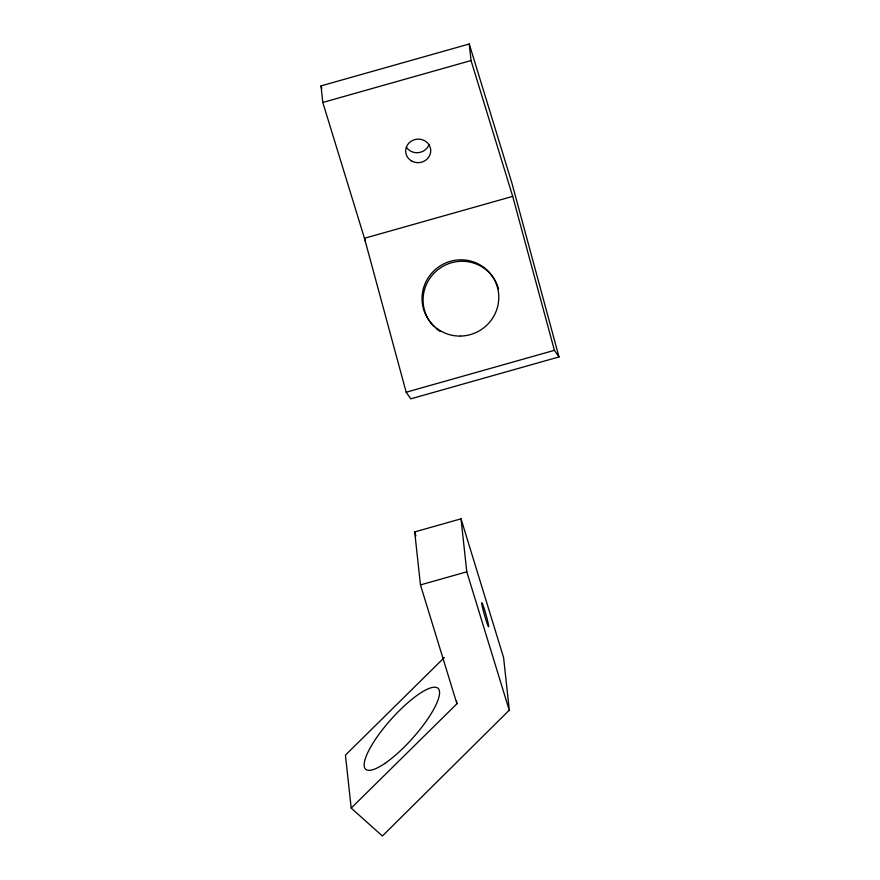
<?xml version="1.0" encoding="UTF-8"?>
<svg xmlns="http://www.w3.org/2000/svg" width="880" height="880" viewBox="0 0 880 880"><rect width="100%" height="100%" fill="white"/><g stroke="black" fill="none" stroke-linecap="round" stroke-linejoin="round"><path stroke-width="1.32" d="M444.378 657.492L345.444 755.117L351.197 808.093L382.404 836L509.234 710.204M351.197 808.093L456.918 703.769L456.632 701.052M365.365 241.23L322.795 102.465L321.002 85.899L469.238 44L511.808 182.765L558.998 356.939L410.762 398.838L406.175 392.227L364.463 238.282L512.699 196.383L554.411 350.328L558.998 356.939M322.795 102.465L471.042 60.555L469.238 44M406.175 392.227L554.411 350.328M456.918 703.769L420.464 584.903L414.7 531.927L461.032 518.826L503.591 657.591L509.355 710.578L466.785 571.813L461.032 518.826M420.464 584.903L466.785 571.813M471.042 60.555L512.699 196.383M321.002 85.899L321.805 88.528M414.7 531.927L415.91 535.843M428.978 144.639A12.54 11.77 -6.2 0 1 418.44 152.658A12.54 11.77 -6.2 0 1 406.384 147.169M494.67 279.807A38.588 37.917 -34.7 0 1 498.498 288.937M440.143 331.474A38.588 37.917 -34.7 0 1 436.139 328.493M434.313 326.821A38.588 37.917 -34.7 0 1 437.591 269.94A38.588 37.917 -34.7 0 1 494.032 278.751M412.126 161.271A12.54 11.77 -6.2 0 0 430.727 150.524A12.54 11.77 -6.2 0 0 411.741 140.888A12.54 11.77 -6.2 0 0 412.126 161.271M460.427 336.072A38.588 37.917 -34.7 0 0 493.647 278.333A38.588 37.917 -34.7 0 0 427.196 279.422A38.588 37.917 -34.7 0 0 460.427 336.072M482.427 607.09A12.54 0.77 74.2 0 0 488.422 626.615A12.54 0.77 74.2 0 0 484.726 610.401A12.54 0.77 74.2 0 0 482.427 607.09M384.791 763.477A54.263 14.311 -48.2 0 0 439.516 691.614A54.263 14.311 -48.2 0 0 381.282 731.214A54.263 14.311 -48.2 0 0 384.791 763.477"/></g></svg>
